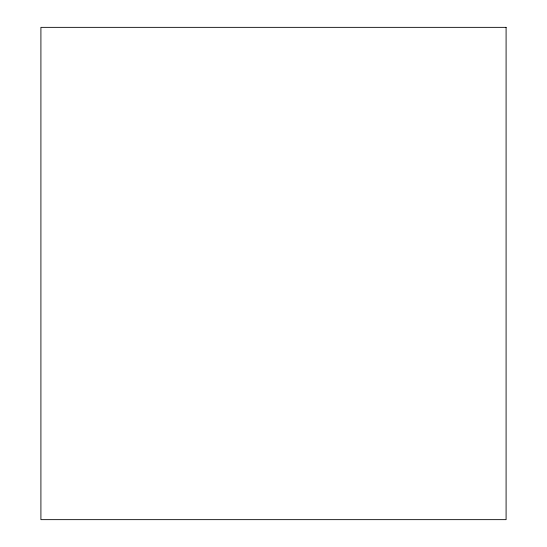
<?xml version="1.0" encoding="UTF-8"?>
<svg xmlns="http://www.w3.org/2000/svg" width="547" height="547" viewBox="0 0 547 547"><rect width="100%" height="100%" fill="white"/><g stroke="black" fill="none" stroke-linecap="round" stroke-linejoin="round"><path stroke-width="0.82" d="M506.091 27.35L40.909 27.35L40.909 519.65L506.091 519.65L506.091 27.35"/></g></svg>
